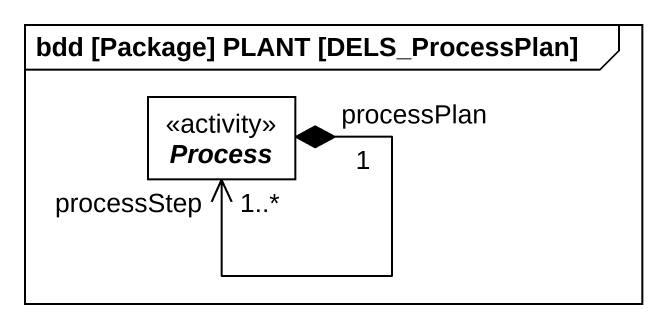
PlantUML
@startuml
mainframe bdd [Package] PLANT [DELS_ProcessPlan]
hide circle
hide empty members
abstract class "Process" as Process_ <<activity>> #FFFFFF
Process_ "processStep\n1..*" <--* "processPlan\n1" Process_
@enduml
